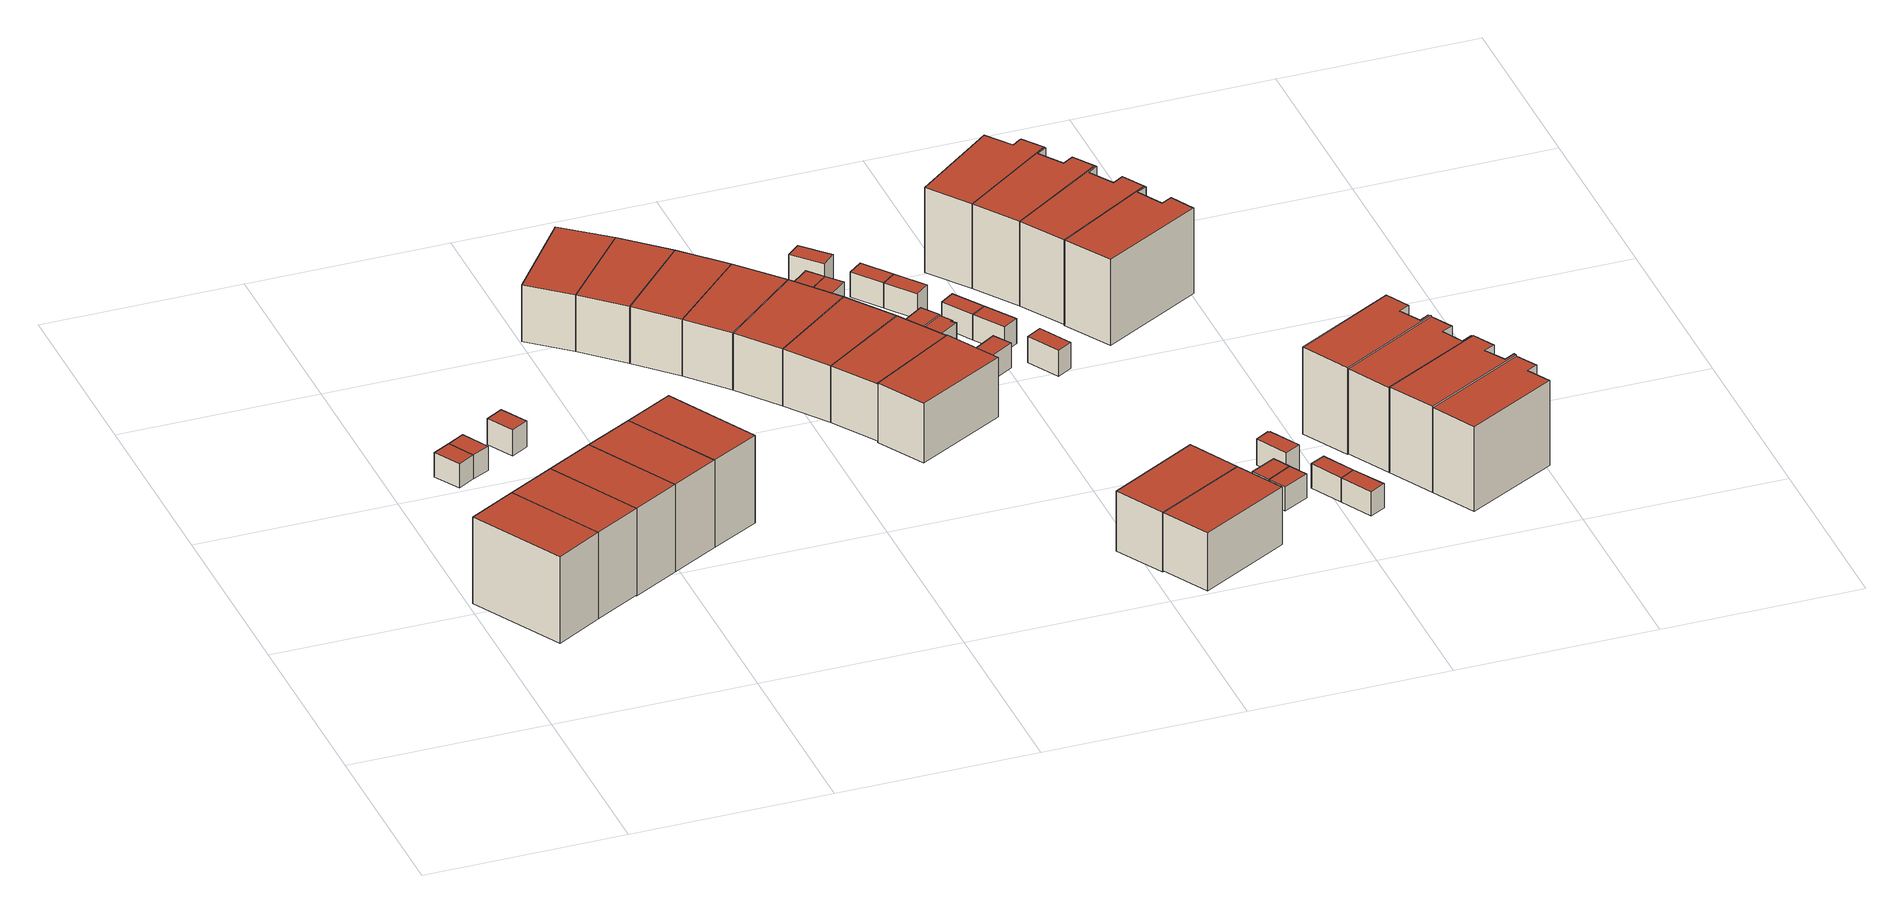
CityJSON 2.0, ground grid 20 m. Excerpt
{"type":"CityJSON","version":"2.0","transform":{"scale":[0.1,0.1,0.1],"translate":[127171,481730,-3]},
"CityObjects":{
"building1":{"type":"Building","attributes":{"b3_dak_type":"slanted","b3_h_dak_50p":6.02,"b3_h_dak_70p":6.91,"b3_h_dak_max":8.2,"b3_h_dak_min":4.01,"b3_h_maaiveld":-2.42,"b3_kas_warenhuis":false,"b3_mutatie_ahn3_ahn4":false,"b3_reconstructie_onvolledig":false,"b3_rmse_lod12":1.47,"b3_rmse_lod13":1.47,"b3_rmse_lod22":0.0303,"b3_val3dity_lod12":"[]","b3_val3dity_lod13":"[]","b3_val3dity_lod22":"[]","b3_volume_lod12":523.39,"b3_volume_lod13":523.39,"b3_volume_lod22":478.85,"geconstateerd":false,"oorspronkelijkbouwjaar":2007,"status":"Pand in gebruik"},"children":["building1-1"]},
"building1-1":{"type":"BuildingPart","parents":["building1"],"geometry":[{"type":"Solid","lod":"1.2","boundaries":[[[[0,1,2,3]],[[4,1,0,5]],[[6,2,1,4]],[[5,0,3,7]],[[7,3,2,6]],[[7,6,4,5]]]],"semantics":{"surfaces":[{"type":"GroundSurface"},{"type":"WallSurface","on_footprint_edge":true},{"type":"RoofSurface"}],"values":[[0,1,1,1,1,2]]}}]},
"building2":{"type":"Building","attributes":{"b3_dak_type":"slanted","b3_h_dak_50p":6.07,"b3_h_dak_70p":6.88,"b3_h_dak_max":8.2,"b3_h_dak_min":4.02,"b3_h_maaiveld":-2.44,"b3_kas_warenhuis":false,"b3_mutatie_ahn3_ahn4":false,"b3_reconstructie_onvolledig":false,"b3_rmse_lod12":1.46,"b3_rmse_lod13":1.46,"b3_rmse_lod22":0.0311,"b3_val3dity_lod12":"[]","b3_val3dity_lod13":"[]","b3_val3dity_lod22":"[]","b3_volume_lod12":523.12,"b3_volume_lod13":523.12,"b3_volume_lod22":480.19,"geconstateerd":false,"oorspronkelijkbouwjaar":2007,"status":"Pand in gebruik"},"children":["building2-1"]},
"building2-1":{"type":"BuildingPart","parents":["building2"],"geometry":[{"type":"Solid","lod":"1.2","boundaries":[[[[1,8,9,2]],[[10,8,1,4]],[[11,9,8,10]],[[4,1,2,6]],[[6,2,9,11]],[[6,11,10,4]]]],"semantics":{"surfaces":[{"type":"GroundSurface"},{"type":"WallSurface","on_footprint_edge":true},{"type":"RoofSurface"}],"values":[[0,1,1,1,1,2]]}}]},
"building3":{"type":"Building","attributes":{"b3_dak_type":"multiple horizontal","b3_h_dak_50p":0.13,"b3_h_dak_70p":0.16,"b3_h_dak_max":0.25,"b3_h_dak_min":0.07,"b3_h_maaiveld":-2.52,"b3_kas_warenhuis":false,"b3_mutatie_ahn3_ahn4":false,"b3_reconstructie_onvolledig":false,"b3_rmse_lod12":0.0357,"b3_rmse_lod13":0.0357,"b3_rmse_lod22":0.0329,"b3_val3dity_lod12":"[]","b3_val3dity_lod13":"[]","b3_val3dity_lod22":"[]","b3_volume_lod12":15.95,"b3_volume_lod13":15.95,"b3_volume_lod22":15.94,"geconstateerd":false,"oorspronkelijkbouwjaar":2007,"status":"Pand in gebruik"},"children":["building3-1"]},
"building3-1":{"type":"BuildingPart","parents":["building3"],"geometry":[{"type":"Solid","lod":"1.2","boundaries":[[[[12,13,14,15]],[[16,13,12,17]],[[17,12,15,18]],[[19,14,13,16]],[[18,15,14,19]],[[18,19,16,17]]]],"semantics":{"surfaces":[{"type":"GroundSurface"},{"type":"WallSurface","on_footprint_edge":true},{"type":"RoofSurface"}],"values":[[0,1,1,1,1,2]]}}]},
"building4":{"type":"Building","attributes":{"b3_dak_type":"multiple horizontal","b3_h_dak_50p":0.14,"b3_h_dak_70p":0.16,"b3_h_dak_max":0.28,"b3_h_dak_min":0.06,"b3_h_maaiveld":-2.52,"b3_kas_warenhuis":false,"b3_mutatie_ahn3_ahn4":false,"b3_reconstructie_onvolledig":false,"b3_rmse_lod12":0.0366,"b3_rmse_lod13":0.0366,"b3_rmse_lod22":0.0313,"b3_val3dity_lod12":"[]","b3_val3dity_lod13":"[]","b3_val3dity_lod22":"[]","b3_volume_lod12":15.99,"b3_volume_lod13":15.99,"b3_volume_lod22":15.96,"geconstateerd":false,"oorspronkelijkbouwjaar":2007,"status":"Pand in gebruik"},"children":["building4-1"]},
"building4-1":{"type":"BuildingPart","parents":["building4"],"geometry":[{"type":"Solid","lod":"1.2","boundaries":[[[[12,15,20,21]],[[17,12,21,22]],[[22,21,20,23]],[[23,20,15,18]],[[18,15,12,17]],[[18,17,22,23]]]],"semantics":{"surfaces":[{"type":"GroundSurface"},{"type":"WallSurface","on_footprint_edge":true},{"type":"RoofSurface"}],"values":[[0,1,1,1,1,2]]}}]},
"building5":{"type":"Building","attributes":{"b3_dak_type":"slanted","b3_h_dak_50p":6.09,"b3_h_dak_70p":6.93,"b3_h_dak_max":8.19,"b3_h_dak_min":4.03,"b3_h_maaiveld":-2.46,"b3_kas_warenhuis":false,"b3_mutatie_ahn3_ahn4":false,"b3_reconstructie_onvolledig":false,"b3_rmse_lod12":1.47,"b3_rmse_lod13":1.47,"b3_rmse_lod22":0.0304,"b3_val3dity_lod12":"[]","b3_val3dity_lod13":"[]","b3_val3dity_lod22":"[]","b3_volume_lod12":526.77,"b3_volume_lod13":526.77,"b3_volume_lod22":481.38,"geconstateerd":false,"oorspronkelijkbouwjaar":2007,"status":"Pand in gebruik"},"children":["building5-1"]},
"building5-1":{"type":"BuildingPart","parents":["building5"],"geometry":[{"type":"Solid","lod":"1.2","boundaries":[[[[24,25,26,27]],[[28,25,24,10]],[[29,26,25,28]],[[10,24,27,11]],[[11,27,26,29]],[[11,29,28,10]]]],"semantics":{"surfaces":[{"type":"GroundSurface"},{"type":"WallSurface","on_footprint_edge":true},{"type":"RoofSurface"}],"values":[[0,1,1,1,1,2]]}}]},
"building6":{"type":"Building","attributes":{"b3_dak_type":"multiple horizontal","b3_h_dak_50p":0.15,"b3_h_dak_70p":0.18,"b3_h_dak_max":0.26,"b3_h_dak_min":0.09,"b3_h_maaiveld":-2.58,"b3_kas_warenhuis":false,"b3_mutatie_ahn3_ahn4":false,"b3_reconstructie_onvolledig":false,"b3_rmse_lod12":0.0362,"b3_rmse_lod13":0.0362,"b3_rmse_lod22":0.0346,"b3_val3dity_lod12":"[]","b3_val3dity_lod13":"[]","b3_val3dity_lod22":"[]","b3_volume_lod12":16.42,"b3_volume_lod13":16.42,"b3_volume_lod22":16.4,"geconstateerd":false,"oorspronkelijkbouwjaar":2007,"status":"Pand in gebruik"},"children":["building6-1"]},
"building6-1":{"type":"BuildingPart","parents":["building6"],"geometry":[{"type":"Solid","lod":"1.2","boundaries":[[[[30,31,32,33]],[[34,32,31,35]],[[36,33,32,34]],[[37,30,33,36]],[[35,31,30,37]],[[35,37,36,34]]]],"semantics":{"surfaces":[{"type":"GroundSurface"},{"type":"WallSurface","on_footprint_edge":true},{"type":"RoofSurface"}],"values":[[0,1,1,1,1,2]]}}]},
"building7":{"type":"Building","attributes":{"b3_dak_type":"slanted","b3_h_dak_50p":6.03,"b3_h_dak_70p":6.95,"b3_h_dak_max":8.2,"b3_h_dak_min":3.97,"b3_h_maaiveld":-2.48,"b3_kas_warenhuis":false,"b3_mutatie_ahn3_ahn4":false,"b3_reconstructie_onvolledig":false,"b3_rmse_lod12":1.48,"b3_rmse_lod13":1.48,"b3_rmse_lod22":0.0311,"b3_val3dity_lod12":"[]","b3_val3dity_lod13":"[]","b3_val3dity_lod22":"[]","b3_volume_lod12":526.63,"b3_volume_lod13":526.63,"b3_volume_lod22":482.58,"geconstateerd":false,"oorspronkelijkbouwjaar":2007,"status":"Pand in gebruik"},"children":["building7-1"]},
"building7-1":{"type":"BuildingPart","parents":["building7"],"geometry":[{"type":"Solid","lod":"1.2","boundaries":[[[[25,38,39,26]],[[40,38,25,28]],[[41,39,38,40]],[[28,25,26,29]],[[29,26,39,41]],[[29,41,40,28]]]],"semantics":{"surfaces":[{"type":"GroundSurface"},{"type":"WallSurface","on_footprint_edge":true},{"type":"RoofSurface"}],"values":[[0,1,1,1,1,2]]}}]},
"building8":{"type":"Building","attributes":{"b3_dak_type":"slanted","b3_h_dak_50p":5.97,"b3_h_dak_70p":6.81,"b3_h_dak_max":8.18,"b3_h_dak_min":4,"b3_h_maaiveld":-2.51,"b3_kas_warenhuis":false,"b3_mutatie_ahn3_ahn4":false,"b3_reconstructie_onvolledig":false,"b3_rmse_lod12":1.49,"b3_rmse_lod13":1.49,"b3_rmse_lod22":0.03,"b3_val3dity_lod12":"[]","b3_val3dity_lod13":"[]","b3_val3dity_lod22":"[]","b3_volume_lod12":548.85,"b3_volume_lod13":548.85,"b3_volume_lod22":503.19,"geconstateerd":false,"oorspronkelijkbouwjaar":2007,"status":"Pand in gebruik"},"children":["building8-1"]},
"building8-1":{"type":"BuildingPart","parents":["building8"],"geometry":[{"type":"Solid","lod":"1.2","boundaries":[[[[38,42,43,39]],[[44,42,38,40]],[[45,43,42,44]],[[40,38,39,41]],[[41,39,43,45]],[[41,45,44,40]]]],"semantics":{"surfaces":[{"type":"GroundSurface"},{"type":"WallSurface","on_footprint_edge":true},{"type":"RoofSurface"}],"values":[[0,1,1,1,1,2]]}}]},
"building9":{"type":"Building","attributes":{"b3_dak_type":"multiple horizontal","b3_h_dak_50p":3.61,"b3_h_dak_70p":3.63,"b3_h_dak_max":3.83,"b3_h_dak_min":3.52,"b3_h_maaiveld":-2.5,"b3_kas_warenhuis":false,"b3_mutatie_ahn3_ahn4":false,"b3_reconstructie_onvolledig":false,"b3_rmse_lod12":0.0475,"b3_rmse_lod13":0.0475,"b3_rmse_lod22":0.0453,"b3_val3dity_lod12":"[]","b3_val3dity_lod13":"[]","b3_val3dity_lod22":"[]","b3_volume_lod12":351.58,"b3_volume_lod13":351.58,"b3_volume_lod22":350.97,"geconstateerd":false,"oorspronkelijkbouwjaar":2007,"status":"Pand in gebruik"},"children":["building9-1"]},
"building9-1":{"type":"BuildingPart","parents":["building9"],"geometry":[{"type":"Solid","lod":"1.2","boundaries":[[[[46,47,48,49]],[[50,47,46,51]],[[51,46,49,52]],[[53,48,47,50]],[[52,49,48,53]],[[52,53,50,51]]]],"semantics":{"surfaces":[{"type":"GroundSurface"},{"type":"WallSurface","on_footprint_edge":true},{"type":"RoofSurface"}],"values":[[0,1,1,1,1,2]]}}]},
"building10":{"type":"Building","attributes":{"b3_dak_type":"multiple horizontal","b3_h_dak_50p":3.62,"b3_h_dak_70p":3.63,"b3_h_dak_max":3.84,"b3_h_dak_min":3.53,"b3_h_maaiveld":-2.5,"b3_kas_warenhuis":false,"b3_mutatie_ahn3_ahn4":false,"b3_reconstructie_onvolledig":false,"b3_rmse_lod12":0.0469,"b3_rmse_lod13":0.0469,"b3_rmse_lod22":0.0445,"b3_val3dity_lod12":"[]","b3_val3dity_lod13":"[]","b3_val3dity_lod22":"[]","b3_volume_lod12":350.86,"b3_volume_lod13":350.86,"b3_volume_lod22":350.27,"geconstateerd":false,"oorspronkelijkbouwjaar":2007,"status":"Pand in gebruik"},"children":["building10-1"]},
"building10-1":{"type":"BuildingPart","parents":["building10"],"geometry":[{"type":"Solid","lod":"1.2","boundaries":[[[[54,46,49,55]],[[51,46,54,56]],[[56,54,55,57]],[[52,49,46,51]],[[57,55,49,52]],[[57,52,51,56]]]],"semantics":{"surfaces":[{"type":"GroundSurface"},{"type":"WallSurface","on_footprint_edge":true},{"type":"RoofSurface"}],"values":[[0,1,1,1,1,2]]}}]},
"building11":{"type":"Building","attributes":{"b3_dak_type":"multiple horizontal","b3_h_dak_50p":3.62,"b3_h_dak_70p":3.64,"b3_h_dak_max":3.82,"b3_h_dak_min":3.53,"b3_h_maaiveld":-2.5,"b3_kas_warenhuis":false,"b3_mutatie_ahn3_ahn4":false,"b3_reconstructie_onvolledig":false,"b3_rmse_lod12":0.0473,"b3_rmse_lod13":0.0473,"b3_rmse_lod22":0.0438,"b3_val3dity_lod12":"[]","b3_val3dity_lod13":"[]","b3_val3dity_lod22":"[]","b3_volume_lod12":351.68,"b3_volume_lod13":351.68,"b3_volume_lod22":350.87,"geconstateerd":false,"oorspronkelijkbouwjaar":2007,"status":"Pand in gebruik"},"children":["building11-1"]},
"building11-1":{"type":"BuildingPart","parents":["building11"],"geometry":[{"type":"Solid","lod":"1.2","boundaries":[[[[58,54,55,59]],[[56,54,58,60]],[[60,58,59,61]],[[57,55,54,56]],[[61,59,55,57]],[[61,57,56,60]]]],"semantics":{"surfaces":[{"type":"GroundSurface"},{"type":"WallSurface","on_footprint_edge":true},{"type":"RoofSurface"}],"values":[[0,1,1,1,1,2]]}}]},
"building12":{"type":"Building","attributes":{"b3_dak_type":"multiple horizontal","b3_h_dak_50p":3.62,"b3_h_dak_70p":3.64,"b3_h_dak_max":3.83,"b3_h_dak_min":3.54,"b3_h_maaiveld":-2.51,"b3_kas_warenhuis":false,"b3_mutatie_ahn3_ahn4":false,"b3_reconstructie_onvolledig":false,"b3_rmse_lod12":0.0476,"b3_rmse_lod13":0.0476,"b3_rmse_lod22":0.0449,"b3_val3dity_lod12":"[]","b3_val3dity_lod13":"[]","b3_val3dity_lod22":"[]","b3_volume_lod12":352.88,"b3_volume_lod13":352.88,"b3_volume_lod22":352.24,"geconstateerd":false,"oorspronkelijkbouwjaar":2007,"status":"Pand in gebruik"},"children":["building12-1"]},
"building12-1":{"type":"BuildingPart","parents":["building12"],"geometry":[{"type":"Solid","lod":"1.2","boundaries":[[[[62,58,59,63]],[[60,58,62,64]],[[64,62,63,65]],[[61,59,58,60]],[[65,63,59,61]],[[65,61,60,64]]]],"semantics":{"surfaces":[{"type":"GroundSurface"},{"type":"WallSurface","on_footprint_edge":true},{"type":"RoofSurface"}],"values":[[0,1,1,1,1,2]]}}]},
"building13":{"type":"Building","attributes":{"b3_dak_type":"multiple horizontal","b3_h_dak_50p":3.62,"b3_h_dak_70p":3.63,"b3_h_dak_max":3.81,"b3_h_dak_min":3.55,"b3_h_maaiveld":-2.51,"b3_kas_warenhuis":false,"b3_mutatie_ahn3_ahn4":false,"b3_reconstructie_onvolledig":false,"b3_rmse_lod12":0.0445,"b3_rmse_lod13":0.0445,"b3_rmse_lod22":0.0432,"b3_val3dity_lod12":"[]","b3_val3dity_lod13":"[]","b3_val3dity_lod22":"[]","b3_volume_lod12":352.16,"b3_volume_lod13":352.16,"b3_volume_lod22":351.63,"geconstateerd":false,"oorspronkelijkbouwjaar":2007,"status":"Pand in gebruik"},"children":["building13-1"]},
"building13-1":{"type":"BuildingPart","parents":["building13"],"geometry":[{"type":"Solid","lod":"1.2","boundaries":[[[[66,62,63,67]],[[64,62,66,68]],[[68,66,67,69]],[[65,63,62,64]],[[69,67,63,65]],[[69,65,64,68]]]],"semantics":{"surfaces":[{"type":"GroundSurface"},{"type":"WallSurface","on_footprint_edge":true},{"type":"RoofSurface"}],"values":[[0,1,1,1,1,2]]}}]},
"building14":{"type":"Building","attributes":{"b3_dak_type":"multiple horizontal","b3_h_dak_50p":3.62,"b3_h_dak_70p":3.64,"b3_h_dak_max":3.82,"b3_h_dak_min":3.53,"b3_h_maaiveld":-2.51,"b3_kas_warenhuis":false,"b3_mutatie_ahn3_ahn4":false,"b3_reconstructie_onvolledig":false,"b3_rmse_lod12":0.0433,"b3_rmse_lod13":0.0433,"b3_rmse_lod22":0.0392,"b3_val3dity_lod12":"[]","b3_val3dity_lod13":"[]","b3_val3dity_lod22":"[]","b3_volume_lod12":352.92,"b3_volume_lod13":352.92,"b3_volume_lod22":352.14,"geconstateerd":false,"oorspronkelijkbouwjaar":2007,"status":"Pand in gebruik"},"children":["building14-1"]},
"building14-1":{"type":"BuildingPart","parents":["building14"],"geometry":[{"type":"Solid","lod":"1.2","boundaries":[[[[70,66,67,71]],[[68,66,70,72]],[[72,70,71,73]],[[69,67,66,68]],[[73,71,67,69]],[[73,69,68,72]]]],"semantics":{"surfaces":[{"type":"GroundSurface"},{"type":"WallSurface","on_footprint_edge":true},{"type":"RoofSurface"}],"values":[[0,1,1,1,1,2]]}}]},
"building15":{"type":"Building","attributes":{"b3_dak_type":"multiple horizontal","b3_h_dak_50p":3.63,"b3_h_dak_70p":3.64,"b3_h_dak_max":3.83,"b3_h_dak_min":3.55,"b3_h_maaiveld":-2.51,"b3_kas_warenhuis":false,"b3_mutatie_ahn3_ahn4":false,"b3_reconstructie_onvolledig":false,"b3_rmse_lod12":0.043,"b3_rmse_lod13":0.043,"b3_rmse_lod22":0.0397,"b3_val3dity_lod12":"[]","b3_val3dity_lod13":"[]","b3_val3dity_lod22":"[]","b3_volume_lod12":352.72,"b3_volume_lod13":352.72,"b3_volume_lod22":351.96,"geconstateerd":false,"oorspronkelijkbouwjaar":2007,"status":"Pand in gebruik"},"children":["building15-1"]},
"building15-1":{"type":"BuildingPart","parents":["building15"],"geometry":[{"type":"Solid","lod":"1.2","boundaries":[[[[70,71,74,75]],[[73,71,70,72]],[[76,74,71,73]],[[72,70,75,77]],[[77,75,74,76]],[[77,76,73,72]]]],"semantics":{"surfaces":[{"type":"GroundSurface"},{"type":"WallSurface","on_footprint_edge":true},{"type":"RoofSurface"}],"values":[[0,1,1,1,1,2]]}}]},
"building16":{"type":"Building","attributes":{"b3_dak_type":"multiple horizontal","b3_h_dak_50p":3.63,"b3_h_dak_70p":3.65,"b3_h_dak_max":3.84,"b3_h_dak_min":3.56,"b3_h_maaiveld":-2.7,"b3_kas_warenhuis":false,"b3_mutatie_ahn3_ahn4":false,"b3_reconstructie_onvolledig":false,"b3_rmse_lod12":0.0523,"b3_rmse_lod13":0.0523,"b3_rmse_lod22":0.0473,"b3_val3dity_lod12":"[]","b3_val3dity_lod13":"[]","b3_val3dity_lod22":"[]","b3_volume_lod12":378.26,"b3_volume_lod13":378.26,"b3_volume_lod22":377.92,"geconstateerd":false,"oorspronkelijkbouwjaar":2007,"status":"Pand in gebruik"},"children":["building16-1"]},
"building16-1":{"type":"BuildingPart","parents":["building16"],"geometry":[{"type":"Solid","lod":"1.2","boundaries":[[[[78,79,80,81]],[[82,79,78,83]],[[84,80,79,82]],[[83,78,81,85]],[[85,81,80,84]],[[85,84,82,83]]]],"semantics":{"surfaces":[{"type":"GroundSurface"},{"type":"WallSurface","on_footprint_edge":true},{"type":"RoofSurface"}],"values":[[0,1,1,1,1,2]]}}]},
"building17":{"type":"Building","attributes":{"b3_dak_type":"multiple horizontal","b3_h_dak_50p":0.14,"b3_h_dak_70p":0.17,"b3_h_dak_max":0.21,"b3_h_dak_min":0.1,"b3_h_maaiveld":-2.47,"b3_kas_warenhuis":false,"b3_mutatie_ahn3_ahn4":false,"b3_reconstructie_onvolledig":false,"b3_rmse_lod12":0.0326,"b3_rmse_lod13":0.0326,"b3_rmse_lod22":0.0248,"b3_val3dity_lod12":"[]","b3_val3dity_lod13":"[]","b3_val3dity_lod22":"[]","b3_volume_lod12":15.82,"b3_volume_lod13":15.82,"b3_volume_lod22":15.75,"geconstateerd":false,"oorspronkelijkbouwjaar":2007,"status":"Pand in gebruik"},"children":["building17-1"]},
"building17-1":{"type":"BuildingPart","parents":["building17"],"geometry":[{"type":"Solid","lod":"1.2","boundaries":[[[[86,87,88,89]],[[90,87,86,91]],[[91,86,89,92]],[[93,88,87,90]],[[92,89,88,93]],[[92,93,90,91]]]],"semantics":{"surfaces":[{"type":"GroundSurface"},{"type":"WallSurface","on_footprint_edge":true},{"type":"RoofSurface"}],"values":[[0,1,1,1,1,2]]}}]},
"building18":{"type":"Building","attributes":{"b3_dak_type":"multiple horizontal","b3_h_dak_50p":0.14,"b3_h_dak_70p":0.17,"b3_h_dak_max":0.23,"b3_h_dak_min":0.1,"b3_h_maaiveld":-2.46,"b3_kas_warenhuis":false,"b3_mutatie_ahn3_ahn4":false,"b3_reconstructie_onvolledig":false,"b3_rmse_lod12":0.0296,"b3_rmse_lod13":0.0296,"b3_rmse_lod22":0.0271,"b3_val3dity_lod12":"[]","b3_val3dity_lod13":"[]","b3_val3dity_lod22":"[]","b3_volume_lod12":15.75,"b3_volume_lod13":15.75,"b3_volume_lod22":15.72,"geconstateerd":false,"oorspronkelijkbouwjaar":2007,"status":"Pand in gebruik"},"children":["building18-1"]},
"building18-1":{"type":"BuildingPart","parents":["building18"],"geometry":[{"type":"Solid","lod":"1.2","boundaries":[[[[94,95,86,89]],[[96,95,94,97]],[[97,94,89,92]],[[91,86,95,96]],[[92,89,86,91]],[[92,91,96,97]]]],"semantics":{"surfaces":[{"type":"GroundSurface"},{"type":"WallSurface","on_footprint_edge":true},{"type":"RoofSurface"}],"values":[[0,1,1,1,1,2]]}}]},
"building19":{"type":"Building","attributes":{"b3_dak_type":"multiple horizontal","b3_h_dak_50p":0.16,"b3_h_dak_70p":0.18,"b3_h_dak_max":0.22,"b3_h_dak_min":0.09,"b3_h_maaiveld":-2.47,"b3_kas_warenhuis":false,"b3_mutatie_ahn3_ahn4":false,"b3_reconstructie_onvolledig":false,"b3_rmse_lod12":0.03,"b3_rmse_lod13":0.03,"b3_rmse_lod22":0.0282,"b3_val3dity_lod12":"[]","b3_val3dity_lod13":"[]","b3_val3dity_lod22":"[]","b3_volume_lod12":16.79,"b3_volume_lod13":16.79,"b3_volume_lod22":16.76,"geconstateerd":false,"oorspronkelijkbouwjaar":2007,"status":"Pand in gebruik"},"children":["building19-1"]},
"building19-1":{"type":"BuildingPart","parents":["building19"],"geometry":[{"type":"Solid","lod":"1.2","boundaries":[[[[98,99,100,101]],[[102,99,98,103]],[[103,98,101,104]],[[105,100,99,102]],[[104,101,100,105]],[[104,105,102,103]]]],"semantics":{"surfaces":[{"type":"GroundSurface"},{"type":"WallSurface","on_footprint_edge":true},{"type":"RoofSurface"}],"values":[[0,1,1,1,1,2]]}}]},
"building20":{"type":"Building","attributes":{"b3_dak_type":"multiple horizontal","b3_h_dak_50p":3.67,"b3_h_dak_70p":3.69,"b3_h_dak_max":3.88,"b3_h_dak_min":1.45,"b3_h_maaiveld":-2.67,"b3_kas_warenhuis":false,"b3_mutatie_ahn3_ahn4":false,"b3_reconstructie_onvolledig":false,"b3_rmse_lod12":0.261,"b3_rmse_lod13":0.261,"b3_rmse_lod22":0.259,"b3_val3dity_lod12":"[]","b3_val3dity_lod13":"[]","b3_val3dity_lod22":"[]","b3_volume_lod12":372.5,"b3_volume_lod13":372.5,"b3_volume_lod22":372.53,"geconstateerd":false,"oorspronkelijkbouwjaar":2007,"status":"Pand in gebruik"},"children":["building20-1"]},
"building20-1":{"type":"BuildingPart","parents":["building20"],"geometry":[{"type":"Solid","lod":"1.2","boundaries":[[[[106,107,108,109]],[[110,107,106,111]],[[112,108,107,110]],[[111,106,109,113]],[[113,109,108,112]],[[113,112,110,111]]]],"semantics":{"surfaces":[{"type":"GroundSurface"},{"type":"WallSurface","on_footprint_edge":true},{"type":"RoofSurface"}],"values":[[0,1,1,1,1,2]]}}]},
"building21":{"type":"Building","attributes":{"b3_dak_type":"multiple horizontal","b3_h_dak_50p":3.65,"b3_h_dak_70p":3.67,"b3_h_dak_max":3.86,"b3_h_dak_min":3.57,"b3_h_maaiveld":-2.47,"b3_kas_warenhuis":false,"b3_mutatie_ahn3_ahn4":false,"b3_reconstructie_onvolledig":false,"b3_rmse_lod12":0.0486,"b3_rmse_lod13":0.0486,"b3_rmse_lod22":0.0466,"b3_val3dity_lod12":"[]","b3_val3dity_lod13":"[]","b3_val3dity_lod22":"[]","b3_volume_lod12":344.73,"b3_volume_lod13":344.73,"b3_volume_lod22":344.32,"geconstateerd":false,"oorspronkelijkbouwjaar":2007,"status":"Pand in gebruik"},"children":["building21-1"]},
"building21-1":{"type":"BuildingPart","parents":["building21"],"geometry":[{"type":"Solid","lod":"1.2","boundaries":[[[[114,115,116,117]],[[113,115,114,118]],[[118,114,117,119]],[[112,116,115,113]],[[119,117,116,112]],[[119,112,113,118]]]],"semantics":{"surfaces":[{"type":"GroundSurface"},{"type":"WallSurface","on_footprint_edge":true},{"type":"RoofSurface"}],"values":[[0,1,1,1,1,2]]}}]},
"building22":{"type":"Building","attributes":{"b3_dak_type":"multiple horizontal","b3_h_dak_50p":0.14,"b3_h_dak_70p":0.16,"b3_h_dak_max":0.21,"b3_h_dak_min":0.08,"b3_h_maaiveld":-2.46,"b3_kas_warenhuis":false,"b3_mutatie_ahn3_ahn4":false,"b3_reconstructie_onvolledig":false,"b3_rmse_lod12":0.0321,"b3_rmse_lod13":0.0321,"b3_rmse_lod22":0.0276,"b3_val3dity_lod12":"[]","b3_val3dity_lod13":"[]","b3_val3dity_lod22":"[]","b3_volume_lod12":15.6,"b3_volume_lod13":15.6,"b3_volume_lod22":15.55,"geconstateerd":false,"oorspronkelijkbouwjaar":2007,"status":"Pand in gebruik"},"children":["building22-1"]},
"building22-1":{"type":"BuildingPart","parents":["building22"],"geometry":[{"type":"Solid","lod":"1.2","boundaries":[[[[120,121,122,123]],[[124,121,120,125]],[[126,122,121,124]],[[125,120,123,127]],[[127,123,122,126]],[[127,126,124,125]]]],"semantics":{"surfaces":[{"type":"GroundSurface"},{"type":"WallSurface","on_footprint_edge":true},{"type":"RoofSurface"}],"values":[[0,1,1,1,1,2]]}}]},
"building23":{"type":"Building","attributes":{"b3_dak_type":"multiple horizontal","b3_h_dak_50p":0.13,"b3_h_dak_70p":0.15,"b3_h_dak_max":0.2,"b3_h_dak_min":0.09,"b3_h_maaiveld":-2.46,"b3_kas_warenhuis":false,"b3_mutatie_ahn3_ahn4":false,"b3_reconstructie_onvolledig":false,"b3_rmse_lod12":0.0283,"b3_rmse_lod13":0.0283,"b3_rmse_lod22":0.0251,"b3_val3dity_lod12":"[]","b3_val3dity_lod13":"[]","b3_val3dity_lod22":"[]","b3_volume_lod12":15.33,"b3_volume_lod13":15.33,"b3_volume_lod22":15.3,"geconstateerd":false,"oorspronkelijkbouwjaar":2007,"status":"Pand in gebruik"},"children":["building23-1"]},
"building23-1":{"type":"BuildingPart","parents":["building23"],"geometry":[{"type":"Solid","lod":"1.2","boundaries":[[[[122,121,128,129,130,131]],[[132,121,122,133]],[[133,122,131,134]],[[135,128,121,132]],[[136,129,128,135]],[[137,130,129,136]],[[134,131,130,137]],[[134,137,136,135,132,133]]]],"semantics":{"surfaces":[{"type":"GroundSurface"},{"type":"WallSurface","on_footprint_edge":true},{"type":"RoofSurface"}],"values":[[0,1,1,1,1,1,1,2]]}}]},
"building24":{"type":"Building","attributes":{"b3_dak_type":"multiple horizontal","b3_h_dak_50p":0.16,"b3_h_dak_70p":0.19,"b3_h_dak_max":0.23,"b3_h_dak_min":0.11,"b3_h_maaiveld":-2.46,"b3_kas_warenhuis":false,"b3_mutatie_ahn3_ahn4":false,"b3_reconstructie_onvolledig":false,"b3_rmse_lod12":0.0309,"b3_rmse_lod13":0.0309,"b3_rmse_lod22":0.0281,"b3_val3dity_lod12":"[]","b3_val3dity_lod13":"[]","b3_val3dity_lod22":"[]","b3_volume_lod12":16.78,"b3_volume_lod13":16.78,"b3_volume_lod22":16.72,"geconstateerd":false,"oorspronkelijkbouwjaar":2007,"status":"Pand in gebruik"},"children":["building24-1"]},
"building24-1":{"type":"BuildingPart","parents":["building24"],"geometry":[{"type":"Solid","lod":"1.2","boundaries":[[[[138,139,140,141]],[[142,138,141,143]],[[143,141,140,144]],[[144,140,139,145]],[[145,139,138,142]],[[145,142,143,144]]]],"semantics":{"surfaces":[{"type":"GroundSurface"},{"type":"WallSurface","on_footprint_edge":true},{"type":"RoofSurface"}],"values":[[0,1,1,1,1,2]]}}]},
"building25":{"type":"Building","attributes":{"b3_dak_type":"multiple horizontal","b3_h_dak_50p":0.15,"b3_h_dak_70p":0.17,"b3_h_dak_max":0.21,"b3_h_dak_min":0.09,"b3_h_maaiveld":-2.46,"b3_kas_warenhuis":false,"b3_mutatie_ahn3_ahn4":false,"b3_reconstructie_onvolledig":false,"b3_rmse_lod12":0.0314,"b3_rmse_lod13":0.0314,"b3_rmse_lod22":0.0285,"b3_val3dity_lod12":"[]","b3_val3dity_lod13":"[]","b3_val3dity_lod22":"[]","b3_volume_lod12":15.41,"b3_volume_lod13":15.41,"b3_volume_lod22":15.36,"geconstateerd":false,"oorspronkelijkbouwjaar":2007,"status":"Pand in gebruik"},"children":["building25-1"]},
"building25-1":{"type":"BuildingPart","parents":["building25"],"geometry":[{"type":"Solid","lod":"1.2","boundaries":[[[[146,147,148,149]],[[150,147,146,151]],[[151,146,149,152]],[[153,148,147,150]],[[152,149,148,153]],[[152,153,150,151]]]],"semantics":{"surfaces":[{"type":"GroundSurface"},{"type":"WallSurface","on_footprint_edge":true},{"type":"RoofSurface"}],"values":[[0,1,1,1,1,2]]}}]},
"building26":{"type":"Building","attributes":{"b3_dak_type":"multiple horizontal","b3_h_dak_50p":0.16,"b3_h_dak_70p":0.18,"b3_h_dak_max":0.22,"b3_h_dak_min":0.09,"b3_h_maaiveld":-2.46,"b3_kas_warenhuis":false,"b3_mutatie_ahn3_ahn4":false,"b3_reconstructie_onvolledig":false,"b3_rmse_lod12":0.0303,"b3_rmse_lod13":0.0303,"b3_rmse_lod22":0.0279,"b3_val3dity_lod12":"[]","b3_val3dity_lod13":"[]","b3_val3dity_lod22":"[]","b3_volume_lod12":16.71,"b3_volume_lod13":16.71,"b3_volume_lod22":16.67,"geconstateerd":false,"oorspronkelijkbouwjaar":2007,"status":"Pand in gebruik"},"children":["building26-1"]},
"building26-1":{"type":"BuildingPart","parents":["building26"],"geometry":[{"type":"Solid","lod":"1.2","boundaries":[[[[139,138,154,155]],[[142,138,139,145]],[[156,154,138,142]],[[145,139,155,157]],[[157,155,154,156]],[[157,156,142,145]]]],"semantics":{"surfaces":[{"type":"GroundSurface"},{"type":"WallSurface","on_footprint_edge":true},{"type":"RoofSurface"}],"values":[[0,1,1,1,1,2]]}}]},
"building27":{"type":"Building","attributes":{"b3_dak_type":"multiple horizontal","b3_h_dak_50p":0.16,"b3_h_dak_70p":0.19,"b3_h_dak_max":0.24,"b3_h_dak_min":0.11,"b3_h_maaiveld":-2.46,"b3_kas_warenhuis":false,"b3_mutatie_ahn3_ahn4":false,"b3_reconstructie_onvolledig":false,"b3_rmse_lod12":0.0328,"b3_rmse_lod13":0.0328,"b3_rmse_lod22":0.0298,"b3_val3dity_lod12":"[]","b3_val3dity_lod13":"[]","b3_val3dity_lod22":"[]","b3_volume_lod12":16.5,"b3_volume_lod13":16.5,"b3_volume_lod22":16.45,"geconstateerd":false,"oorspronkelijkbouwjaar":2007,"status":"Pand in gebruik"},"children":["building27-1"]},
"building27-1":{"type":"BuildingPart","parents":["building27"],"geometry":[{"type":"Solid","lod":"1.2","boundaries":[[[[158,159,160,161]],[[162,158,161,163]],[[163,161,160,164]],[[164,160,159,165]],[[165,159,158,162]],[[165,162,163,164]]]],"semantics":{"surfaces":[{"type":"GroundSurface"},{"type":"WallSurface","on_footprint_edge":true},{"type":"RoofSurface"}],"values":[[0,1,1,1,1,2]]}}]},
"building28":{"type":"Building","attributes":{"b3_dak_type":"multiple horizontal","b3_h_dak_50p":0.16,"b3_h_dak_70p":0.18,"b3_h_dak_max":0.34,"b3_h_dak_min":0.1,"b3_h_maaiveld":-2.46,"b3_kas_warenhuis":false,"b3_mutatie_ahn3_ahn4":false,"b3_reconstructie_onvolledig":false,"b3_rmse_lod12":0.0387,"b3_rmse_lod13":0.0387,"b3_rmse_lod22":0.0366,"b3_val3dity_lod12":"[]","b3_val3dity_lod13":"[]","b3_val3dity_lod22":"[]","b3_volume_lod12":16.58,"b3_volume_lod13":16.58,"b3_volume_lod22":16.57,"geconstateerd":false,"oorspronkelijkbouwjaar":2007,"status":"Pand in gebruik"},"children":["building28-1"]},
"building28-1":{"type":"BuildingPart","parents":["building28"],"geometry":[{"type":"Solid","lod":"1.2","boundaries":[[[[159,158,166,167]],[[162,158,159,165]],[[168,166,158,162]],[[165,159,167,169]],[[169,167,166,168]],[[169,168,162,165]]]],"semantics":{"surfaces":[{"type":"GroundSurface"},{"type":"WallSurface","on_footprint_edge":true},{"type":"RoofSurface"}],"values":[[0,1,1,1,1,2]]}}]},
"building29":{"type":"Building","attributes":{"b3_dak_type":"slanted","b3_h_dak_50p":0.17,"b3_h_dak_70p":0.28,"b3_h_dak_max":1.04,"b3_h_dak_min":0.09,"b3_h_maaiveld":-2.65,"b3_kas_warenhuis":false,"b3_mutatie_ahn3_ahn4":false,"b3_reconstructie_onvolledig":false,"b3_rmse_lod12":0.284,"b3_rmse_lod13":0.284,"b3_rmse_lod22":0.242,"b3_val3dity_lod12":"[]","b3_val3dity_lod13":"[]","b3_val3dity_lod22":"[]","b3_volume_lod12":18.5,"b3_volume_lod13":18.5,"b3_volume_lod22":18.58,"geconstateerd":false,"oorspronkelijkbouwjaar":2007,"status":"Pand in gebruik"},"children":["building29-1"]},
"building29-1":{"type":"BuildingPart","parents":["building29"],"geometry":[{"type":"Solid","lod":"1.2","boundaries":[[[[170,171,172,173]],[[174,170,173,175]],[[175,173,172,176]],[[176,172,171,177]],[[177,171,170,174]],[[177,174,175,176]]]],"semantics":{"surfaces":[{"type":"GroundSurface"},{"type":"WallSurface","on_footprint_edge":true},{"type":"RoofSurface"}],"values":[[0,1,1,1,1,2]]}}]},
"building30":{"type":"Building","attributes":{"b3_dak_type":"multiple horizontal","b3_h_dak_50p":0.15,"b3_h_dak_70p":0.16,"b3_h_dak_max":0.24,"b3_h_dak_min":-0.04,"b3_h_maaiveld":-2.46,"b3_kas_warenhuis":false,"b3_mutatie_ahn3_ahn4":false,"b3_reconstructie_onvolledig":false,"b3_rmse_lod12":0.0337,"b3_rmse_lod13":0.0337,"b3_rmse_lod22":0.0323,"b3_val3dity_lod12":"[]","b3_val3dity_lod13":"[]","b3_val3dity_lod22":"[]","b3_volume_lod12":15.69,"b3_volume_lod13":15.69,"b3_volume_lod22":15.66,"geconstateerd":false,"oorspronkelijkbouwjaar":2007,"status":"Pand in gebruik"},"children":["building30-1"]},
"building30-1":{"type":"BuildingPart","parents":["building30"],"geometry":[{"type":"Solid","lod":"1.2","boundaries":[[[[178,179,180,181]],[[182,179,178,183]],[[183,178,181,184]],[[185,180,179,182]],[[184,181,180,185]],[[184,185,182,183]]]],"semantics":{"surfaces":[{"type":"GroundSurface"},{"type":"WallSurface","on_footprint_edge":true},{"type":"RoofSurface"}],"values":[[0,1,1,1,1,2]]}}]},
"building31":{"type":"Building","attributes":{"b3_dak_type":"multiple horizontal","b3_h_dak_50p":0.15,"b3_h_dak_70p":0.16,"b3_h_dak_max":0.23,"b3_h_dak_min":0.08,"b3_h_maaiveld":-2.45,"b3_kas_warenhuis":false,"b3_mutatie_ahn3_ahn4":false,"b3_reconstructie_onvolledig":false,"b3_rmse_lod12":0.0281,"b3_rmse_lod13":0.0281,"b3_rmse_lod22":0.0261,"b3_val3dity_lod12":"[]","b3_val3dity_lod13":"[]","b3_val3dity_lod22":"[]","b3_volume_lod12":15.65,"b3_volume_lod13":15.65,"b3_volume_lod22":15.6,"geconstateerd":false,"oorspronkelijkbouwjaar":2007,"status":"Pand in gebruik"},"children":["building31-1"]},
"building31-1":{"type":"BuildingPart","parents":["building31"],"geometry":[{"type":"Solid","lod":"1.2","boundaries":[[[[186,187,188,189]],[[184,187,186,183]],[[190,188,187,184]],[[183,186,189,191]],[[191,189,188,190]],[[191,190,184,183]]]],"semantics":{"surfaces":[{"type":"GroundSurface"},{"type":"WallSurface","on_footprint_edge":true},{"type":"RoofSurface"}],"values":[[0,1,1,1,1,2]]}}]},
"building32":{"type":"Building","attributes":{"b3_dak_type":"multiple horizontal","b3_h_dak_50p":0.17,"b3_h_dak_70p":0.19,"b3_h_dak_max":0.24,"b3_h_dak_min":0.11,"b3_h_maaiveld":-2.59,"b3_kas_warenhuis":false,"b3_mutatie_ahn3_ahn4":false,"b3_reconstructie_onvolledig":false,"b3_rmse_lod12":0.0304,"b3_rmse_lod13":0.0304,"b3_rmse_lod22":0.0297,"b3_val3dity_lod12":"[]","b3_val3dity_lod13":"[]","b3_val3dity_lod22":"[]","b3_volume_lod12":18.1,"b3_volume_lod13":18.1,"b3_volume_lod22":18.08,"geconstateerd":false,"oorspronkelijkbouwjaar":2007,"status":"Pand in gebruik"},"children":["building32-1"]},
"building32-1":{"type":"BuildingPart","parents":["building32"],"geometry":[{"type":"Solid","lod":"1.2","boundaries":[[[[192,193,194,195,196,197]],[[198,194,193,199]],[[200,196,195,201]],[[201,195,194,198]],[[202,197,196,200]],[[203,192,197,202]],[[199,193,192,203]],[[199,203,202,200,201,198]]]],"semantics":{"surfaces":[{"type":"GroundSurface"},{"type":"WallSurface","on_footprint_edge":true},{"type":"RoofSurface"}],"values":[[0,1,1,1,1,1,1,2]]}}]},
"building33":{"type":"Building","attributes":{"b3_dak_type":"multiple horizontal","b3_h_dak_50p":6.59,"b3_h_dak_70p":6.62,"b3_h_dak_max":6.99,"b3_h_dak_min":0.58,"b3_h_maaiveld":-2.48,"b3_kas_warenhuis":false,"b3_mutatie_ahn3_ahn4":false,"b3_reconstructie_onvolledig":false,"b3_rmse_lod12":3.15,"b3_rmse_lod13":0.161,"b3_rmse_lod22":0.166,"b3_val3dity_lod12":"[]","b3_val3dity_lod13":"[]","b3_val3dity_lod22":"[]","b3_volume_lod12":540.87,"b3_volume_lod13":434.15,"b3_volume_lod22":433.73,"geconstateerd":false,"oorspronkelijkbouwjaar":2007,"status":"Pand in gebruik"},"children":["building33-1"]},
"building33-1":{"type":"BuildingPart","parents":["building33"],"geometry":[{"type":"Solid","lod":"1.2","boundaries":[[[[204,205,206,207,208,209,210]],[[211,208,207,212]],[[213,204,210,214]],[[212,207,206,215]],[[216,209,208,211]],[[215,206,205,217]],[[214,210,209,216]],[[217,205,204,213]],[[217,213,214,216,211,212,215]]]],"semantics":{"surfaces":[{"type":"GroundSurface"},{"type":"WallSurface","on_footprint_edge":true},{"type":"RoofSurface"}],"values":[[0,1,1,1,1,1,1,1,2]]}}]},
"building34":{"type":"Building","attributes":{"b3_dak_type":"multiple horizontal","b3_h_dak_50p":0.17,"b3_h_dak_70p":0.2,"b3_h_dak_max":0.24,"b3_h_dak_min":0.11,"b3_h_maaiveld":-2.44,"b3_kas_warenhuis":false,"b3_mutatie_ahn3_ahn4":false,"b3_reconstructie_onvolledig":false,"b3_rmse_lod12":0.0359,"b3_rmse_lod13":0.0359,"b3_rmse_lod22":0.0338,"b3_val3dity_lod12":"[]","b3_val3dity_lod13":"[]","b3_val3dity_lod22":"[]","b3_volume_lod12":16.76,"b3_volume_lod13":16.76,"b3_volume_lod22":16.69,"geconstateerd":false,"oorspronkelijkbouwjaar":2007,"status":"Pand in gebruik"},"children":["building34-1"]},
"building34-1":{"type":"BuildingPart","parents":["building34"],"geometry":[{"type":"Solid","lod":"1.2","boundaries":[[[[218,219,220,221]],[[222,218,221,223]],[[223,221,220,224]],[[224,220,219,225]],[[225,219,218,222]],[[225,222,223,224]]]],"semantics":{"surfaces":[{"type":"GroundSurface"},{"type":"WallSurface","on_footprint_edge":true},{"type":"RoofSurface"}],"values":[[0,1,1,1,1,2]]}}]},
"building35":{"type":"Building","attributes":{"b3_dak_type":"multiple horizontal","b3_h_dak_50p":0.17,"b3_h_dak_70p":0.2,"b3_h_dak_max":0.23,"b3_h_dak_min":0.11,"b3_h_maaiveld":-2.43,"b3_kas_warenhuis":false,"b3_mutatie_ahn3_ahn4":false,"b3_reconstructie_onvolledig":false,"b3_rmse_lod12":0.0318,"b3_rmse_lod13":0.0318,"b3_rmse_lod22":0.0299,"b3_val3dity_lod12":"[]","b3_val3dity_lod13":"[]","b3_val3dity_lod22":"[]","b3_volume_lod12":16.64,"b3_volume_lod13":16.64,"b3_volume_lod22":16.62,"geconstateerd":false,"oorspronkelijkbouwjaar":2007,"status":"Pand in gebruik"},"children":["building35-1"]},
"building35-1":{"type":"BuildingPart","parents":["building35"],"geometry":[{"type":"Solid","lod":"1.2","boundaries":[[[[226,227,218,221]],[[228,227,226,229]],[[229,226,221,223]],[[222,218,227,228]],[[223,221,218,222]],[[223,222,228,229]]]],"semantics":{"surfaces":[{"type":"GroundSurface"},{"type":"WallSurface","on_footprint_edge":true},{"type":"RoofSurface"}],"values":[[0,1,1,1,1,2]]}}]},
"building36":{"type":"Building","attributes":{"b3_dak_type":"slanted","b3_h_dak_50p":6.58,"b3_h_dak_70p":6.62,"b3_h_dak_max":7,"b3_h_dak_min":0.53,"b3_h_maaiveld":-2.47,"b3_kas_warenhuis":false,"b3_mutatie_ahn3_ahn4":false,"b3_reconstructie_onvolledig":false,"b3_rmse_lod12":3.12,"b3_rmse_lod13":0.16,"b3_rmse_lod22":0.164,"b3_val3dity_lod12":"[]","b3_val3dity_lod13":"[]","b3_val3dity_lod22":"[]","b3_volume_lod12":543.77,"b3_volume_lod13":441.06,"b3_volume_lod22":440.43,"geconstateerd":false,"oorspronkelijkbouwjaar":2007,"status":"Pand in gebruik"},"children":["building36-1"]},
"building36-1":{"type":"BuildingPart","parents":["building36"],"geometry":[{"type":"Solid","lod":"1.2","boundaries":[[[[230,206,205,231,232,233,234,235]],[[215,206,230,236]],[[237,234,233,238]],[[239,235,234,237]],[[236,230,235,239]],[[238,233,232,240]],[[240,232,231,241]],[[241,231,205,217]],[[217,205,206,215]],[[217,215,236,239,237,238,240,241]]]],"semantics":{"surfaces":[{"type":"GroundSurface"},{"type":"WallSurface","on_footprint_edge":true},{"type":"RoofSurface"}],"values":[[0,1,1,1,1,1,1,1,1,2]]}}]},
"building37":{"type":"Building","attributes":{"b3_dak_type":"slanted","b3_h_dak_50p":6.59,"b3_h_dak_70p":6.62,"b3_h_dak_max":6.99,"b3_h_dak_min":0.59,"b3_h_maaiveld":-2.46,"b3_kas_warenhuis":false,"b3_mutatie_ahn3_ahn4":false,"b3_reconstructie_onvolledig":false,"b3_rmse_lod12":3.05,"b3_rmse_lod13":0.343,"b3_rmse_lod22":0.344,"b3_val3dity_lod12":"[]","b3_val3dity_lod13":"[]","b3_val3dity_lod22":"[]","b3_volume_lod12":541.46,"b3_volume_lod13":435.59,"b3_volume_lod22":435.12,"geconstateerd":false,"oorspronkelijkbouwjaar":2007,"status":"Pand in gebruik"},"children":["building37-1"]},
"building37-1":{"type":"BuildingPart","parents":["building37"],"geometry":[{"type":"Solid","lod":"1.2","boundaries":[[[[242,230,235,243,244,245,246,247]],[[236,230,242,248]],[[249,246,245,250]],[[251,247,246,249]],[[248,242,247,251]],[[250,245,244,252]],[[252,244,243,253]],[[253,243,235,239]],[[239,235,230,236]],[[239,236,248,251,249,250,252,253]]]],"semantics":{"surfaces":[{"type":"GroundSurface"},{"type":"WallSurface","on_footprint_edge":true},{"type":"RoofSurface"}],"values":[[0,1,1,1,1,1,1,1,1,2]]}}]},
"building38":{"type":"Building","attributes":{"b3_dak_type":"multiple horizontal","b3_h_dak_50p":6.6,"b3_h_dak_70p":6.63,"b3_h_dak_max":6.99,"b3_h_dak_min":0.71,"b3_h_maaiveld":-2.61,"b3_kas_warenhuis":false,"b3_mutatie_ahn3_ahn4":false,"b3_reconstructie_onvolledig":false,"b3_rmse_lod12":2.68,"b3_rmse_lod13":1.04,"b3_rmse_lod22":0.403,"b3_val3dity_lod12":"[]","b3_val3dity_lod13":"[]","b3_val3dity_lod22":"[]","b3_volume_lod12":577.1,"b3_volume_lod13":516.55,"b3_volume_lod22":487.97,"geconstateerd":false,"oorspronkelijkbouwjaar":2007,"status":"Pand in gebruik"},"children":["building38-1"]},
"building38-1":{"type":"BuildingPart","parents":["building38"],"geometry":[{"type":"Solid","lod":"1.2","boundaries":[[[[254,255,256,257,258,259,260,261]],[[262,254,261,251]],[[263,257,256,264]],[[265,258,257,263]],[[251,261,260,248]],[[248,260,259,266]],[[266,259,258,265]],[[264,256,255,267]],[[267,255,254,262]],[[267,262,251,248,266,265,263,264]]]],"semantics":{"surfaces":[{"type":"GroundSurface"},{"type":"WallSurface","on_footprint_edge":true},{"type":"RoofSurface"}],"values":[[0,1,1,1,1,1,1,1,1,2]]}}]},
"building39":{"type":"Building","attributes":{"b3_dak_type":"multiple horizontal","b3_h_dak_50p":6.63,"b3_h_dak_70p":6.65,"b3_h_dak_max":7.01,"b3_h_dak_min":0.63,"b3_h_maaiveld":-2.56,"b3_kas_warenhuis":false,"b3_mutatie_ahn3_ahn4":false,"b3_reconstructie_onvolledig":false,"b3_rmse_lod12":3.19,"b3_rmse_lod13":0.21,"b3_rmse_lod22":0.211,"b3_val3dity_lod12":"[]","b3_val3dity_lod13":"[]","b3_val3dity_lod22":"[]","b3_volume_lod12":547.83,"b3_volume_lod13":452.13,"b3_volume_lod22":452.07,"geconstateerd":false,"oorspronkelijkbouwjaar":2007,"status":"Pand in gebruik"},"children":["building39-1"]},
"building39-1":{"type":"BuildingPart","parents":["building39"],"geometry":[{"type":"Solid","lod":"1.2","boundaries":[[[[268,269,270,271,272,273,274,275]],[[276,271,270,277]],[[278,269,268,279]],[[277,270,269,278]],[[280,272,271,276]],[[279,268,275,281]],[[281,275,274,282]],[[282,274,273,283]],[[283,273,272,280]],[[283,280,276,277,278,279,281,282]]]],"semantics":{"surfaces":[{"type":"GroundSurface"},{"type":"WallSurface","on_footprint_edge":true},{"type":"RoofSurface"}],"values":[[0,1,1,1,1,1,1,1,1,2]]}}]},
"building40":{"type":"Building","attributes":{"b3_dak_type":"slanted","b3_h_dak_50p":6.61,"b3_h_dak_70p":6.63,"b3_h_dak_max":7.02,"b3_h_dak_min":0.63,"b3_h_maaiveld":-2.46,"b3_kas_warenhuis":false,"b3_mutatie_ahn3_ahn4":false,"b3_reconstructie_onvolledig":false,"b3_rmse_lod12":3.19,"b3_rmse_lod13":0.167,"b3_rmse_lod22":0.175,"b3_val3dity_lod12":"[]","b3_val3dity_lod13":"[]","b3_val3dity_lod22":"[]","b3_volume_lod12":515.01,"b3_volume_lod13":423.26,"b3_volume_lod22":422.61,"geconstateerd":false,"oorspronkelijkbouwjaar":2007,"status":"Pand in gebruik"},"children":["building40-1"]},
"building40-1":{"type":"BuildingPart","parents":["building40"],"geometry":[{"type":"Solid","lod":"1.2","boundaries":[[[[284,285,286,287,288,289,290,291]],[[292,287,286,293]],[[294,285,284,295]],[[293,286,285,294]],[[296,288,287,292]],[[295,284,291,297]],[[297,291,290,298]],[[298,290,289,299]],[[299,289,288,296]],[[299,296,292,293,294,295,297,298]]]],"semantics":{"surfaces":[{"type":"GroundSurface"},{"type":"WallSurface","on_footprint_edge":true},{"type":"RoofSurface"}],"values":[[0,1,1,1,1,1,1,1,1,2]]}}]},
"building41":{"type":"Building","attributes":{"b3_dak_type":"multiple horizontal","b3_h_dak_50p":6.63,"b3_h_dak_70p":6.66,"b3_h_dak_max":6.99,"b3_h_dak_min":0.41,"b3_h_maaiveld":-2.47,"b3_kas_warenhuis":false,"b3_mutatie_ahn3_ahn4":false,"b3_reconstructie_onvolledig":false,"b3_rmse_lod12":3.29,"b3_rmse_lod13":0.166,"b3_rmse_lod22":0.177,"b3_val3dity_lod12":"[]","b3_val3dity_lod13":"[]","b3_val3dity_lod22":"[]","b3_volume_lod12":516.83,"b3_volume_lod13":414.95,"b3_volume_lod22":414.22,"geconstateerd":false,"oorspronkelijkbouwjaar":2007,"status":"Pand in gebruik"},"children":["building41-1"]},
"building41-1":{"type":"BuildingPart","parents":["building41"],"geometry":[{"type":"Solid","lod":"1.2","boundaries":[[[[300,301,302,303,287,286,304,305]],[[306,303,302,307]],[[308,301,300,309]],[[307,302,301,308]],[[310,287,303,306]],[[311,305,304,312]],[[309,300,305,311]],[[312,304,286,313]],[[313,286,287,310]],[[313,310,306,307,308,309,311,312]]]],"semantics":{"surfaces":[{"type":"GroundSurface"},{"type":"WallSurface","on_footprint_edge":true},{"type":"RoofSurface"}],"values":[[0,1,1,1,1,1,1,1,1,2]]}}]},
"building42":{"type":"Building","attributes":{"b3_dak_type":"slanted","b3_h_dak_50p":6.61,"b3_h_dak_70p":6.64,"b3_h_dak_max":7.01,"b3_h_dak_min":0.62,"b3_h_maaiveld":-2.46,"b3_kas_warenhuis":false,"b3_mutatie_ahn3_ahn4":false,"b3_reconstructie_onvolledig":false,"b3_rmse_lod12":3.3,"b3_rmse_lod13":0.176,"b3_rmse_lod22":0.185,"b3_val3dity_lod12":"[]","b3_val3dity_lod13":"[]","b3_val3dity_lod22":"[]","b3_volume_lod12":509.08,"b3_volume_lod13":414.11,"b3_volume_lod22":413.19,"geconstateerd":false,"oorspronkelijkbouwjaar":2007,"status":"Pand in gebruik"},"children":["building42-1"]},
"building42-1":{"type":"BuildingPart","parents":["building42"],"geometry":[{"type":"Solid","lod":"1.2","boundaries":[[[[303,302,314,315,316,317]],[[318,315,314,319]],[[320,316,315,318]],[[321,302,303,322]],[[319,314,302,321]],[[322,303,317,323]],[[323,317,316,320]],[[323,320,318,319,321,322]]]],"semantics":{"surfaces":[{"type":"GroundSurface"},{"type":"WallSurface","on_footprint_edge":true},{"type":"RoofSurface"}],"values":[[0,1,1,1,1,1,1,2]]}}]}
},
"vertices":[
[3,213,6],[51,240,6],[101,149,6],[54,122,6],[51,240,99],[3,213,99],[101,149,99],[54,122,99],
[98,266,6],[148,175,6],[98,266,99],[148,175,99],
[78,413,5],[61,403,5],[46,429,5],[64,439,5],[61,403,31],[78,413,31],[64,439,31],[46,429,31],
[81,449,5],[96,422,5],[96,422,31],[81,449,31],
[98,266,5],[145,292,5],[195,201,5],[148,175,5],[145,292,99],[195,201,99],
[128,475,4],[143,449,4],[126,439,4],[111,465,4],[126,439,32],[143,449,32],[111,465,32],[128,475,32],
[193,318,5],[243,227,5],[193,318,99],[243,227,99],
[242,345,5],[292,254,5],[242,345,99],[292,254,99],
[241,584,5],[201,617,5],[264,699,5],[309,663,5],[201,617,66],[241,584,66],[309,663,66],[264,699,66],
[280,548,5],[352,624,5],[280,548,66],[352,624,66],
[317,511,5],[392,584,5],[317,511,66],[392,584,66],
[352,473,5],[431,541,5],[352,473,66],[431,541,66],
[385,432,5],[468,496,5],[385,432,66],[468,496,66],
[416,390,5],[502,449,5],[416,390,66],[502,449,66],
[533,401,5],[445,346,5],[533,401,66],[445,346,66],
[445,346,3],[533,401,3],[563,349,3],[472,299,3],[533,401,67],[445,346,67],[563,349,67],[472,299,67],
[460,566,5],[447,581,5],[470,600,5],[483,585,5],[447,581,32],[460,566,32],[483,585,32],[470,600,32],
[496,570,5],[473,550,5],[473,550,32],[496,570,32],
[503,617,5],[490,605,5],[465,631,5],[478,643,5],[490,605,32],[503,617,32],[478,643,32],[465,631,32],
[584,98,3],[675,149,3],[702,99,3],[611,49,3],[675,149,67],[584,98,67],[702,99,67],[611,49,67],
[637,2,5],[611,49,5],[702,99,5],[728,52,5],[637,2,67],[728,52,67],
[546,505,5],[558,488,5],[533,471,5],[522,488,5],[558,488,32],[546,505,32],[533,471,32],[522,488,32],
[566,476,5],[564,475,5],[568,471,5],[544,455,5],[558,488,31],[533,471,31],[544,455,31],[566,476,31],[564,475,31],[568,471,31],
[543,567,5],[529,556,5],[507,584,5],[521,595,5],[543,567,32],[521,595,32],[507,584,32],[529,556,32],
[602,420,5],[576,404,5],[566,421,5],[591,437,5],[576,404,32],[602,420,32],[591,437,32],[566,421,32],
[565,539,5],[551,528,5],[565,539,32],[551,528,32],
[601,487,5],[586,477,5],[567,507,5],[581,517,5],[601,487,32],[581,517,32],[567,507,32],[586,477,32],
[621,457,5],[606,447,5],[621,457,32],[606,447,32],
[653,402,4],[638,393,4],[620,425,4],[635,434,4],[653,402,32],[635,434,32],[620,425,32],[638,393,32],
[740,120,5],[731,138,5],[757,152,5],[766,135,5],[731,138,32],[740,120,32],[766,135,32],[757,152,32],
[740,120,6],[766,135,6],[776,117,6],[750,103,6],[776,117,32],[750,103,32],
[770,196,4],[787,166,4],[771,157,4],[754,189,4],[768,197,4],[769,196,4],[771,157,32],[787,166,32],[768,197,32],[754,189,32],[769,196,32],[770,196,32],
[696,647,5],[711,627,5],[616,559,5],[585,600,5],[667,665,5],[686,640,5],[694,646,5],[667,665,96],[585,600,96],[696,647,96],[694,646,96],[616,559,96],[686,640,96],[711,627,96],
[803,100,6],[786,132,6],[801,140,6],[818,109,6],[803,100,32],[818,109,32],[801,140,32],[786,132,32],
[836,77,6],[820,68,6],[820,68,32],[836,77,32],
[646,516,5],[712,625,5],[702,618,5],[718,595,5],[729,602,5],[743,581,5],[646,516,96],[729,602,96],[718,595,96],[743,581,96],[702,618,96],[712,625,96],
[673,472,5],[744,579,5],[734,572,5],[749,548,5],[760,555,5],[773,533,5],[673,472,96],[760,555,96],[749,548,96],[773,533,96],[734,572,96],[744,579,96],
[774,531,4],[764,525,4],[778,500,4],[789,506,4],[802,482,4],[701,426,4],[673,472,4],[773,533,4],[774,531,96],[789,506,96],[778,500,96],[802,482,96],[701,426,96],[764,525,96],
[928,230,4],[938,236,4],[940,234,4],[838,177,4],[812,224,4],[914,281,4],[927,257,4],[916,251,4],[838,177,97],[940,234,97],[938,236,97],[928,230,97],[812,224,97],[916,251,97],[927,257,97],[914,281,97],
[952,185,5],[963,191,5],[964,189,5],[862,133,5],[838,177,5],[940,234,5],[952,212,5],[941,206,5],[862,133,96],[964,189,96],[963,191,96],[952,185,96],[838,177,96],[941,206,96],[952,212,96],[940,234,96],
[977,141,5],[988,147,5],[989,144,5],[887,88,5],[976,167,5],[965,161,5],[887,88,97],[989,144,97],[988,147,97],[977,141,97],[862,133,97],[965,161,97],[976,167,97],[964,189,97],
[1001,123,5],[990,117,5],[1003,94,5],[911,44,5],[990,117,96],[1001,123,96],[1003,94,96],[989,144,96],[887,88,96],[911,44,96]
]}
